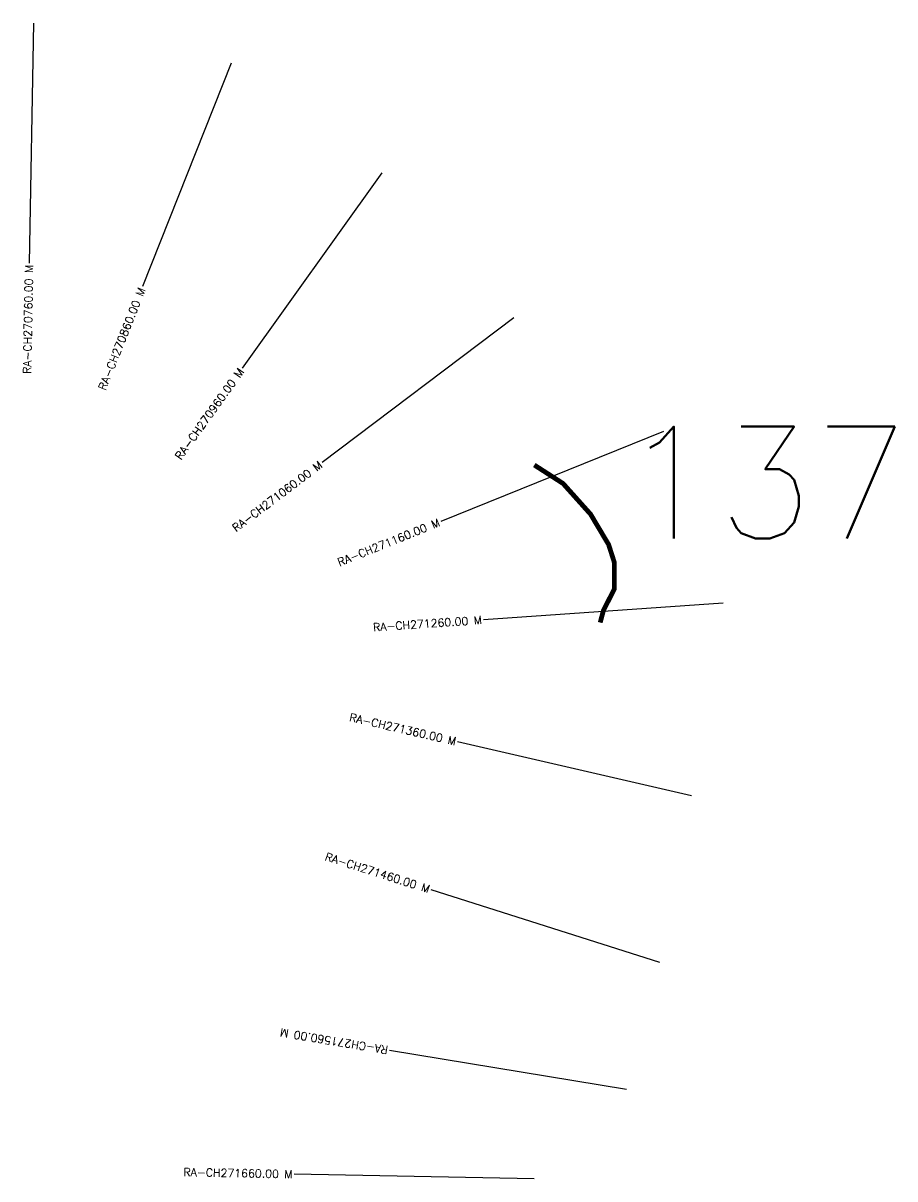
# Model space of a CAD drawing. Header units: metres. Extents: x 281582 to 287357, y 2025748 to 2031196.
# Drawn here: x 281582 to 282126, y 2029663 to 2030385 of the extents above; entities that cross this region are included whole.
import ezdxf
from ezdxf.enums import TextEntityAlignment as Align

# ---------------------------------------------------------------- set-up
doc = ezdxf.new("R2010")
doc.units = ezdxf.units.M
for name, color, linetype in [('CS', 134, 'Continuous'), ('CSMark', 6, 'Continuous'), ('NATURALLY PROTECTED', 3, 'Continuous')]:
    doc.layers.add(name, color=color, linetype=linetype)
doc.styles.get("Standard").update_dxf_attribs({"font": 'simplex.shx'})

msp = doc.modelspace()

# ---------------------------------------------------------------- linework, layer by layer
at = {"layer": 'CS'}
for p, q in [((281588.14, 2030385.45), (281585.42, 2030235.47)), ((281711.55, 2030360.33), (281656.3, 2030220.88)), ((281805.7, 2030291.97), (281718.49, 2030169.93)), ((281888.22, 2030201.28), (281768.44, 2030110.99)), ((281981.6, 2030130.36), (281842.51, 2030074.2)), ((282018.91, 2030023.06), (281869.27, 2030012.75)), ((281999.21, 2029902.77), (281853.04, 2029936.48)), ((281979.42, 2029798.65), (281836.48, 2029844.1)), ((281958.53, 2029719.35), (281810.53, 2029743.74)), ((281900.99, 2029663.48), (281751.01, 2029666.37))]:
    msp.add_line(p, q, dxfattribs=at)
at = {"layer": 'NATURALLY PROTECTED', "const_width": 3, "flags": 128}
msp.add_lwpolyline([(281901, 2030109.39), (281918.95, 2030097.84), (281936.08, 2030078.73), (281947.4, 2030059.71), (281950.99, 2030048.47), (281950.96, 2030031.92), (281944.16, 2030018.59), (281942.15, 2030011.01)], dxfattribs=at)

# ---------------------------------------------------------------- texts
at = {"insert": (281955.19, 2030133.45), "char_height": 70, "attachment_point": 1}
msp.add_mtext_dynamic_manual_height_columns('137', width=95.1725, gutter_width=1, heights=[0], dxfattribs=at)
at = {"layer": 'CSMark'}
for s, rotation, p in [('RA-CH270760.00 M', 88.96446, (281585.41, 2030234.47)), ('RA-CH270860.00 M', 68.3876, (281655.93, 2030219.95)), ('RA-CH270960.00 M', 54.45183, (281717.91, 2030169.11)), ('RA-CH271060.00 M', 37.00863, (281767.64, 2030110.39)), ('RA-CH271160.00 M', 21.98378, (281841.58, 2030073.83)), ('RA-CH271260.00 M', 3.94314, (281868.27, 2030012.68)), ('RA-CH271360.00 M', 347.01167, (281852.07, 2029936.71)), ('RA-CH271460.00 M', 342.3606, (281835.52, 2029844.41)), ('RA-CH271660.00 M', 358.89539, (281750.01, 2029666.39))]:
    msp.add_text(s, height=5, rotation=rotation, dxfattribs=at).set_placement(p, align=Align.MIDDLE_RIGHT)
msp.add_text('RA-CH271560.00 M', height=5, rotation=170.64108, dxfattribs=at).set_placement((281809.54, 2029743.91), align=Align.MIDDLE_LEFT)

doc.saveas('drawing.dxf')
